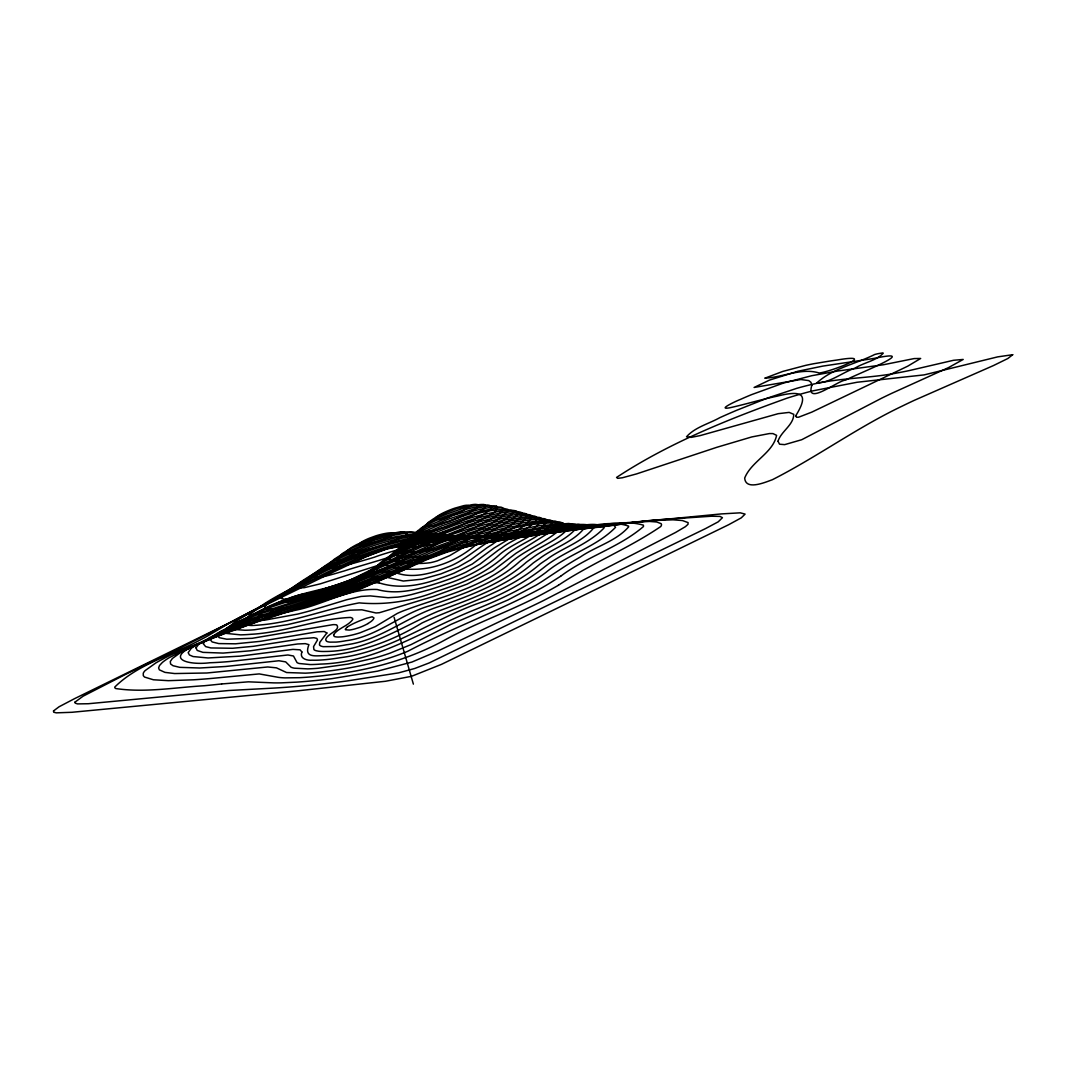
<?xml version="1.0" encoding="UTF-8"?>
<svg xmlns="http://www.w3.org/2000/svg" width="1066" height="1066" viewBox="0 0 1066 1066"><rect width="100%" height="100%" fill="white"/><g stroke="black" fill="none" stroke-linecap="round" stroke-linejoin="round"><path stroke-width="1.5" d="M329.527 596.4L337.296 595.641M329.554 596.334L343.065 589.458L371.208 579.251M346.876 627.368L345.331 629.193A16.63 2.971 -16.1 0 0 345.611 629.779L349.208 630.073A9.474 1.692 -16.1 0 0 351.434 629.726A9.328 1.666 -16.1 0 0 354.978 628.887L359.095 627.607A13.698 2.452 -16.1 0 0 360.748 626.995L362.707 626.195A23.719 4.237 -16.1 0 0 367.983 623.543M474.61 509.441C477.088 508.602 480.646 503.885 475.596 504.378A13.338 2.385 -16.1 0 0 473.051 504.564A13.552 2.425 -16.1 0 0 471.039 504.871L458.393 508.189A28.969 5.183 -16.1 0 0 455.089 509.295L447.04 512.346A49.502 8.848 -16.1 0 0 438.659 516.091A54.886 9.807 -16.1 0 0 433.342 518.902L427.719 522.806L426.64 525.192M560.636 576.24L549.256 583.462A274.455 49.076 -16.1 0 1 541.581 587.992C498.062 611.391 451.424 628.287 407.705 651.313A61.428 10.98 -16.1 0 1 399.803 654.417C372.78 664.411 344.211 669.701 315.603 672.473A161.139 28.809 -16.1 0 1 305.302 673.166L286.567 672.539L276.427 667.836L267.726 666.97L206.871 672.992L174.664 673.552L164.964 672.38L159.354 669.834L158.607 667.929L159.514 665.504L162.298 662.532A77.445 13.845 -16.1 0 1 169.427 657.562L182.952 650.633L209.949 639.347M560.796 576.133C586.5 556.719 619.279 547.391 643.491 526.511L643.424 525.178C619.146 518.049 591.99 528.509 567.032 530.148A627.354 112.17 -16.1 0 0 554.693 532.094L492.639 541.648L485.483 541.222L476.475 537.85L466.215 536.225A179.808 32.153 -16.1 0 0 456.195 535.852L447.573 536.038A205.991 36.83 -16.1 0 0 434.795 536.851C392.235 539.223 352.007 555.239 315.056 575.693C293.456 588.632 269.018 597.853 249.99 614.616A105.201 18.815 -16.1 0 0 248.871 616.055L245.873 622.357L240.676 626.302L194.305 645.836L180.101 652.872L172.386 658.482L170.28 661.546L170.587 663.985L173.038 665.73L179.808 667.343L199.728 668.009L225.459 666.49L278.932 660.76L285.688 661.879L291.031 667.196A84.534 15.111 -16.1 0 0 294.363 668.182L307.594 668.875A127.32 22.759 -16.1 0 0 318.014 668.275L348.169 664.091L374.299 658.095A46.571 8.328 -16.1 0 0 389.983 653.178L411.103 644.584L451.038 624.37L508.096 599.905L535.678 585.381A253.641 45.345 -16.1 0 0 542.594 581.103L566.246 565.446A342.946 61.322 -16.1 0 1 580.357 556.985C595.814 546.378 616.255 541.155 628.647 526.857L628.527 526.071C607.473 518.915 582.902 529.162 561.036 530.095A388.61 69.49 -16.1 0 0 543.473 532.907L475.929 544.699L468.694 544.499L467.334 543.327L466.335 539.889A110.664 19.788 -16.1 0 0 465.122 538.53A101.603 18.162 -16.1 0 0 463.27 537.477L460.752 536.638A121.244 21.68 -16.1 0 0 455.875 535.745L440.271 535.372A159.447 28.515 -16.1 0 0 430.771 535.918C370.355 540.195 315.603 570.936 266.7 604.475C258.851 612.39 278.826 608.899 274.215 613.883C253.895 624.236 231.788 630.446 210.708 639.067M368.036 623.53L370.968 621.558A47.57 8.501 -16.1 0 0 373.486 619A43.226 7.728 -16.1 0 0 373.939 617.907L372.221 616.774L366.664 618.213A26.823 4.797 -16.1 0 0 361.627 620.066A38.403 6.862 -16.1 0 0 350.128 625.316A30.234 5.41 -16.1 0 0 346.863 627.368M558.397 585.274C591.177 563.421 628.327 548.617 660.72 526.551A46.464 8.315 -16.1 0 0 661.053 523.633L656.683 521.98L649.594 521.447L627.488 522.58L511.773 538.517L466.828 536.238A269.352 48.157 -16.1 0 0 455.129 536.624A282.144 50.448 -16.1 0 0 442.377 537.464C366.211 541.075 299.839 584.008 235.852 621.198A208.163 37.217 -16.1 0 0 233.108 623.33C213.187 641.292 185.471 646.209 162.565 659.228A105.494 18.868 -16.1 0 0 155.876 662.905L145.083 670.634A71.009 12.699 -16.1 0 0 143.257 673.299L143.297 675.657L144.496 677.043L153.397 679.775L168.361 680.668L193.346 679.815A404.494 72.328 -16.1 0 0 213.546 678.243L259.211 673.912L278.319 677.336A122.763 21.946 -16.1 0 0 284.995 677.883L299.599 677.683A214.213 38.296 -16.1 0 0 309.606 677.017L320.16 676.017A208.243 37.23 -16.1 0 0 331.872 674.591C371.981 669.781 411.503 658.695 446.867 638.88C479.58 621.345 514.998 609.446 547.471 591.377A338.881 60.589 -16.1 0 0 558.397 585.274M456.501 513.785C451.304 515.038 438.153 522.846 435.461 517.876A25.824 4.624 -16.1 0 1 436.26 517.077M371.474 579.171L382.907 576.906L381.561 578.611A30.354 5.423 -16.1 0 1 378.816 580.224L375.339 581.996A57.444 10.274 -16.1 0 1 366.118 586.06A55.059 9.847 -16.1 0 1 363.16 587.259A56.378 10.074 -16.1 0 1 358.269 589.098L338.575 595.321M438.326 529.442L452.57 524.739L468.041 517.956A91.25 16.31 -16.1 0 0 474.463 514.651L477.155 513.132A70.742 12.645 -16.1 0 0 480.819 510.854C484.31 509.721 488.441 503.565 481.752 504.485A17.709 3.171 -16.1 0 0 476.689 505.017L462.684 508.442L446.081 514.345A58.817 10.513 -16.1 0 0 439.232 517.29L435.794 518.902A69.263 12.379 -16.1 0 0 429.571 522.113L420.724 528.456A39.469 7.062 -16.1 0 0 420.177 529.362L420.657 531.015L423.389 531.694M221.608 683.959L248.418 681.827L273.336 682.866A201.954 36.111 -16.1 0 0 281.317 682.853L296.828 682.133A312.045 55.792 -16.1 0 0 306.901 681.347L317.242 680.361A302.797 54.139 -16.1 0 0 332.139 678.616L377.617 671.14L411.916 662.053L437.433 651.233L529.949 607.114A452.943 80.989 -16.1 0 0 543.194 600.704L675.617 532.44L685.438 526.644L687.996 524.325L688.09 522.606L682.413 520.541L673.046 519.808L648.208 520.728L537.131 534.546L495.877 535.798A573.042 102.456 -16.1 0 0 484.417 536.051C448.586 537.89 411.996 539.329 377.604 550.496C329.794 568.111 285.568 594.002 240.276 617.054A448.24 80.15 -16.1 0 0 226.871 624.623L207.87 635.842A127.454 22.786 -16.1 0 1 200.674 639.707C172.186 655.284 137.994 663.998 114.755 687.077A36.91 6.596 -16.1 0 0 115.794 688.556C145.016 692.9 174.917 687.463 204.246 685.731A678.043 121.231 -16.1 0 0 221.608 683.959M416.153 552.001L416.993 551.975A81.616 14.591 -16.1 0 0 419.564 551.842L436.3 549.07L454.995 541.768A138.007 24.678 -16.1 0 0 457.66 540.515C474.583 531.028 494.771 524.778 508.149 510.547A41.694 7.449 -16.1 0 0 507.922 509.415L501.513 507.922A33.712 6.023 -16.1 0 0 494.411 508.509L480.926 511.094A43.693 7.808 -16.1 0 0 465.522 515.264L444.642 522.606L425.694 530.908A127.614 22.812 -16.1 0 0 414.567 536.624C408.171 539.636 388.744 551.482 407.665 551.922A107.146 19.161 -16.1 0 0 416.153 552.001M429.465 526.058L431.437 525.978A14.164 2.532 -16.1 0 0 436.514 525.178L448.893 521.594L463.83 515.384A67.105 11.992 -16.1 0 0 468.201 513.199L470.572 511.907A56.951 10.18 -16.1 0 0 474.623 509.441M379.163 582.889C399.657 589.431 421.257 585.367 441.058 577.972A51.395 9.194 -16.1 0 0 454.156 573.135L472.291 564.047L494.171 547.977L528.883 526.95L535.399 521.767L537.091 517.889A51.434 9.194 -16.1 0 0 534.359 516.091L528.283 515.451A60.655 10.847 -16.1 0 0 519.528 515.904L501.793 518.649A70.503 12.605 -16.1 0 0 489.84 521.234L477.421 524.405A64.879 11.606 -16.1 0 0 460.925 529.349L421.043 545.086L346.21 582.049A15.444 2.758 -16.1 0 1 341.426 583.795C316.935 591.39 290.165 594.455 268.112 607.78L268.725 608.899L271.284 609.339L282.85 608.246A33.153 5.93 -16.1 0 0 290.725 606.634C318.761 601.517 343.159 583.102 372.274 582.889A64.826 11.593 -16.1 0 1 379.176 582.889M395.513 572.615C410.876 578.398 427.573 574.467 442.51 569.044A31.18 5.57 -16.1 0 0 447.254 567.245C464.643 560.969 477.648 547.231 493.944 538.916C504.205 530.921 522.5 527.204 527.204 514.745A48.463 8.661 -16.1 0 0 524.619 513.372L521.501 512.946A51.141 9.141 -16.1 0 0 515.011 512.999L494.624 516.077A59.536 10.647 -16.1 0 0 457.434 526.271L432.116 536.078L404.827 548.95A268.712 48.05 -16.1 0 0 395.459 553.867C383.693 559.17 362.667 572.535 388.61 571.576A156.729 28.022 -16.1 0 1 395.499 572.615M281.664 598.546L284.022 599.145A20.587 3.678 -16.1 0 0 290.712 598.652L311.485 593.362L385.386 568.218A118.353 21.16 -16.1 0 1 396.832 564.847A124.682 22.293 -16.1 0 1 407.399 561.929L409.477 561.382A102.083 18.255 -16.1 0 1 413.728 560.276L425.587 558.091L412.675 565.526A302.837 54.153 -16.1 0 1 403.294 570.23L362.613 588.086A89.451 15.99 -16.1 0 1 349.168 592.909L295.588 609.419A177.143 31.674 -16.1 0 0 285.022 612.723C255.733 622.411 226.179 631.552 197.943 644.037C163.218 658.388 187.136 665.557 209.962 662.746A242.528 43.36 -16.1 0 0 229.55 661.52L287.913 654.977L293.483 656.003L297.041 662.599A76.379 13.658 -16.1 0 0 299.173 663.492L310.166 664.558A103.589 18.522 -16.1 0 0 320.453 664.091C376.031 662.546 422.496 630.925 472.238 610.778A285.954 51.128 -16.1 0 0 483.711 606.048C505.564 596.987 527.017 586.5 546.045 572.322C567.205 554.573 596.534 546.925 615.535 527.324L614.256 525.605A52.9 9.461 -16.1 0 0 610.298 524.645L596.227 524.818L571.309 527.497A308.754 55.205 -16.1 0 0 559.663 529.096A276.52 49.436 -16.1 0 0 549.443 530.641A293.843 52.54 -16.1 0 0 529.535 533.986L518.223 536.051A243.075 43.466 -16.1 0 0 501.686 539.329L439.392 552.455L452.437 542.354A62.281 11.14 -16.1 0 0 453.889 540.129C451.744 531.414 436.94 535.705 430.211 534.759C404.774 536.131 379.669 542.274 356.271 552.308C330.22 564.94 301.865 577.399 281.171 597.64L281.571 598.466M496.49 506.337C499.168 513.013 484.883 516.704 480.38 520.488A157.462 28.156 -16.1 0 1 468.52 526.457C452.65 533.946 436.034 541.182 418.258 542.048A43.066 7.702 -16.1 0 1 414.381 542.008A43.573 7.795 -16.1 0 1 412.089 541.701A42.307 7.569 -16.1 0 1 409.557 540.489C409.504 534.506 418.152 532.267 422.243 529.096A96.66 17.283 -16.1 0 1 430.504 524.858L453.303 515.304L476.475 508.322A28.062 5.024 -16.1 0 1 496.783 506.243M394.087 617.281L413.381 684.132M456.448 513.785A37.257 6.662 -16.1 0 0 467.121 508.109L468.254 507.163A22.146 3.958 -16.1 0 0 468.787 506.523L468.667 505.484L467.254 505.231A8.315 1.492 -16.1 0 0 465.256 505.391A8.568 1.532 -16.1 0 0 463.777 505.644L454.796 508.162A21.733 3.891 -16.1 0 0 452.557 508.948L451.145 509.481A33.059 5.916 -16.1 0 0 436.407 517.05M429.385 526.098A20.187 3.611 -16.1 0 1 426.693 525.178M438.299 529.496A19.788 3.544 -16.1 0 1 423.535 531.641M338.402 557.678A129.732 23.199 -16.1 0 1 342.679 555.399L360.455 547.138L378.563 540.649A35.698 6.383 -16.1 0 1 388.717 537.85L417.552 533.28A82.775 14.804 -16.1 0 1 423.455 533.107C426.786 532.84 438.353 533.386 433.076 538.823A35.671 6.383 -16.1 0 1 429.691 541.222C402.562 554.933 372.607 561.795 343.785 571.083C338.988 572.242 302.024 584.888 319.24 570.23A192.613 34.445 -16.1 0 1 321.292 568.604L324.091 566.526A146.002 26.104 -16.1 0 1 338.362 557.678M542.141 519.422C533.453 533.333 514.465 538.05 501.593 547.991A173.678 31.061 -16.1 0 0 498.182 550.269L479.873 564.247L466.095 572.109A55.179 9.861 -16.1 0 1 457.674 575.853L452.45 577.932A61.188 10.94 -16.1 0 1 441.137 581.983C420.697 588.698 398.591 595.521 377.177 589.498C348.435 588.179 322.838 605.075 295.202 610.312A53.18 9.514 -16.1 0 1 283.503 612.897L273.416 614.562A52.367 9.367 -16.1 0 1 263.702 615.362L258.985 615.109L256.24 613.576C277.573 598.586 306.075 595.694 330.5 586.833A64.546 11.539 -16.1 0 0 337.642 584.581C379.496 570.123 417.006 545.352 459.339 531.987A67.491 12.072 -16.1 0 1 477.222 526.564L495.144 522.073A76.246 13.631 -16.1 0 1 507.909 519.475L526.537 516.957L539.329 517.41A52.381 9.367 -16.1 0 1 542.141 519.422M336.629 559.09L338.255 560.516A16.336 2.918 -16.1 0 0 341.013 560.556L367.317 554.693A79.937 14.298 -16.1 0 0 387.731 548.377L404.667 542.034L414.714 536.851A27.37 4.89 -16.1 0 0 416.793 534.759L416.886 533.826C408.385 529.429 397.485 533.613 388.424 534.759A28.156 5.037 -16.1 0 0 374.686 538.583L351.287 548.35A76.859 13.738 -16.1 0 0 347.449 550.429A74.886 13.392 -16.1 0 0 345.264 551.722A79.324 14.178 -16.1 0 0 342.119 553.734L336.629 559.09M777.993 441.271L779.566 444.216L784.669 444.629L801.712 439.725L881.462 398.284A314.963 56.311 -16.1 0 1 891.802 393.301L948.487 367.623L963.198 359.442L953.537 360.281L909.191 370.595A98.698 17.642 -16.1 0 1 897.838 372.834C869.403 378.483 840.075 377.71 811.826 384.466A52.047 9.301 -16.1 0 0 796.688 388.357L767.453 398.084L736.713 410.277A233.401 41.734 -16.1 0 0 719.79 417.685C708.85 423.788 694.899 427.266 686.531 436.767L691.128 437.38L700.189 435.594L778.18 413.688L789.16 412.395L793.77 414.328C793.584 425.201 781.085 431.25 777.993 441.271M795.756 415.74L796.502 417.232L798.634 417.206L811.826 412.116L907.712 366.184L920.664 358.469L914.135 358.576L883.381 364.759L837.49 371.048L811.692 375.725L783.283 383.12L751.503 394.66A120.365 21.52 -16.1 0 0 740.337 399.444C737.299 400.523 716.086 410.277 729.637 407.812C745.494 404.32 761.057 399.537 776.954 396.206C801.725 389.996 809.64 393.421 795.756 415.74M811.826 385.306C805.083 406.906 838.955 379.669 845.605 380.176C851.014 376.431 924.235 347.982 875.706 358.096A179.794 32.153 -16.1 0 1 868.63 359.269L822.805 366.104L797.981 371.235L769.559 380.082L754.088 387.464L800.846 379.523L808.774 380.602L810.946 382.334L811.826 385.306M196.011 647.861L197.223 650.447L202.913 652.365L223.114 653.085L250.337 650.793L297.507 643.984L305.289 643.637L308.927 644.663C303.33 658.868 316.402 655.497 326.596 655.563C360.561 652.619 393.101 640.639 422.083 622.957C461.951 604.289 506.297 593.269 540.289 563.861A286.248 51.181 -16.1 0 1 546.591 559.597C561.582 548.111 582.436 542.514 593.975 527.497L593.735 526.764C584.275 522.087 572.602 525.911 562.395 526.058A191.92 34.312 -16.1 0 0 550.895 527.457L538.423 529.296A187.19 33.472 -16.1 0 0 524.632 531.641C470.652 539.663 420.231 560.663 370.928 583.062A109.318 19.548 -16.1 0 1 357.856 588.046L228.404 630.046L203.833 640.773L198.742 644.184L196.011 647.861M301.905 651.979C299.133 658.561 307.035 660.72 312.191 660.187A86.772 15.51 -16.1 0 0 320.4 660.054L323.504 659.841A81.522 14.578 -16.1 0 0 339.761 657.775C393.061 651.086 435.981 616.694 486.203 600.624C506.963 592.043 526.724 581.01 544.393 567.085C562.821 552.161 587.646 545.166 603.969 528.043L603.916 527.097C593.962 521.141 580.29 526.95 569.297 526.564A234.893 42 -16.1 0 0 551.215 528.936L495.21 539.289L447.2 552.068L427.879 559.197L381.521 579.784L354.245 590.444L255.667 621.691L221.808 633.497L197.703 644.051L191.307 648.248L188.176 652.659L189.415 654.977L193.066 656.549L208.03 657.962L240.023 656.15L292.897 649.381L300.079 649.82L301.905 651.979M407.065 533.44L407.052 533.706A22.932 4.104 -16.1 0 1 405.213 535.732L388.37 543.354A50.595 9.048 -16.1 0 1 372.5 548.47L350.008 553.374A15.204 2.718 -16.1 0 1 347.796 553.294C344.118 552.281 349.661 548.697 350.98 547.897A53.593 9.581 -16.1 0 1 357.083 544.42L377.511 536.251L399.577 531.961A35.005 6.263 -16.1 0 1 403.548 531.974L407.065 533.44M365.638 573.868L365.545 575.014L368.516 576.24L387.211 577.399L403.308 581.037L422.003 579.198L440.884 573.908L458.313 566.925L470.599 559.877L486.842 547.911A174.957 31.287 -16.1 0 1 492.532 544.26C504.738 534.572 524.965 530.375 532.134 516.317A50.142 8.968 -16.1 0 0 529.469 514.731L523.926 514.158A55.579 9.94 -16.1 0 0 515.984 514.558L499.821 517.037A65.319 11.673 -16.1 0 0 488.934 519.382A63.387 11.326 -16.1 0 0 477.608 522.247A62.241 11.126 -16.1 0 0 458.82 527.923C426.653 540.235 393.354 553.214 365.638 573.868M443.789 537.237L443.696 538.263A45.785 8.182 -16.1 0 1 442.67 539.889L439.352 542.567A43.16 7.715 -16.1 0 1 429.478 547.751L406.719 556.239L320.266 583.848L304.17 587.712L299.346 587.752L298.547 586.207C316.522 568.618 340.241 557.571 363.2 547.751C381.268 540.689 400.283 535.905 419.631 534.293C427.293 534.639 437.82 531.361 443.789 537.237M585.194 526.937C574.374 541.954 553.774 547.538 539.169 558.877A265.927 47.544 -16.1 0 0 533.08 563.101C505.937 586.686 471.572 598.746 438.392 611.138C401.562 626.621 367.304 651.313 325.543 651.459A61.775 11.046 -16.1 0 1 318.694 651.233L316.242 650.753A57.404 10.26 -16.1 0 1 313.91 649.58L313.551 646.622L317.521 639.933L316.842 638.414L313.91 637.721L302.091 638.667L253.441 646.302L232.575 648.275L210.855 647.941L205.658 646.609L203.313 643.771L204.899 641.026L209.709 637.508L228.324 629.033L256.4 619.173L356.404 587.259L446.174 550.056A78.657 14.058 -16.1 0 1 458.1 546.072L499.794 534.865L547.098 526.377A158.554 28.356 -16.1 0 1 558.717 525.072L578.025 524.272L583.755 525.378L585.194 526.937M74.966 702.148L75.166 703.12L77.538 703.906L88.291 703.733L228.857 690.502L271.244 688.223A453.929 81.163 -16.1 0 0 280.425 687.677A527.923 94.394 -16.1 0 0 290.325 686.97A543.34 97.153 -16.1 0 0 303.85 685.824L307.274 685.505A517.583 92.542 -16.1 0 0 325.037 683.666A470.266 84.081 -16.1 0 0 346.89 680.987L398.511 672.886L414.794 668.462L429.172 662.945L705.505 528.603L718.231 521.82L722.442 517.69L719.963 516.397L711.488 516.224L656.536 519.915A646.236 115.554 -16.1 0 0 634.883 522.06C552.641 536.185 468.014 531.468 386.358 548.75C301.984 579.704 225.352 628.407 143.63 665.464A789.173 141.112 -16.1 0 0 124.336 675.018L83.028 696.231L74.966 702.148M326.876 632.991L319.773 642.332L319.44 644.903A51.195 9.154 -16.1 0 0 323.318 646.676L335.204 646.529A44.306 7.928 -16.1 0 0 346.343 644.783C381.468 640.266 408.318 615.242 441.697 605.715C471.505 594.921 502.166 583.702 526.231 562.328A245.74 43.933 -16.1 0 1 532.147 558.104C546.618 546.991 565.939 541.195 577.466 526.897L575.467 524.459L568.618 523.486L539.489 525.725L499.394 533.093L460.325 543.647A83.188 14.871 -16.1 0 0 444.602 548.99L365.798 582.303A118.073 21.107 -16.1 0 1 351.1 587.739L236.945 624.636L217.731 632.964L212.041 636.828L210.415 639.853L212.147 641.945L218.783 643.584L235.493 643.811L260.344 641.332L317.055 631.818L324.224 631.525L326.876 632.991M817.062 382.721C829.268 383.307 842.966 372.127 855.159 368.05C863.58 362.733 877.171 360.348 883.288 353.139A6.116 1.093 -16.1 0 0 881.942 353.059L878.317 353.632A13.125 2.345 -16.1 0 0 874.666 354.512C855.732 364.026 832.799 368.303 817.062 382.721M503.085 508.828C498.528 516.85 488.175 519.808 480.686 524.645A232.681 41.601 -16.1 0 1 465.176 532.374L462.897 533.453A140.299 25.091 -16.1 0 1 458.074 535.692L434.861 544.286L414.794 547.058A64.919 11.606 -16.1 0 1 411.263 547.005L405.573 545.925A47.93 8.568 -16.1 0 1 404.241 543.953L407.998 539.396L417.725 533.2A111.29 19.894 -16.1 0 1 427.413 528.19L447.853 519.329L471.612 511.48A37.71 6.742 -16.1 0 1 482.485 508.828L489.907 507.469A29.621 5.29 -16.1 0 1 496.49 506.843L500.967 507.163A35.658 6.369 -16.1 0 1 502.965 508.375L503.085 508.828M394.193 552.681L394.38 554.307L396.006 555.453L407.345 557.052A323.278 57.804 -16.1 0 0 412.902 557.278L431.344 556.199L447.027 550.842L500.047 522.5L510.667 515.198L512.759 512.773L512.893 510.801C489.361 506.004 464.616 518.422 442.257 525.618C425.92 533.48 406.719 539.103 394.193 552.681M547.298 520.928C536.278 536.491 514.891 541.781 500.22 554.04C484.324 568.498 464.909 578.238 444.549 584.794A73.661 13.165 -16.1 0 1 430.184 589.471L411.529 594.562A35.218 6.303 -16.1 0 1 397.831 597.107L388.064 597.706L370.248 595.894L361.121 596.427L346.796 599.705L310.193 610.818A71.089 12.712 -16.1 0 1 297.494 614.123L264.941 620.106A67.464 12.059 -16.1 0 1 258.199 620.559L249.884 620.132L247.272 618.973L247.139 617.734C274.722 600.491 308.727 596.294 339.095 584.954A71.235 12.739 -16.1 0 0 350.874 580.717L432.476 544.166L462.457 533.067A69.783 12.472 -16.1 0 1 476.995 528.709L496.41 523.846A82.522 14.751 -16.1 0 1 510.214 521.034L522.62 519.075A73.154 13.085 -16.1 0 1 533.919 518.063L544.406 518.702A52.967 9.474 -16.1 0 1 547.298 520.928M1012.7 354.712L1007.876 358.496L993.405 365.585L914.148 400.403A258.025 46.131 -16.1 0 0 902.476 405.973C857.357 427.386 816.822 457.141 772.397 479.7C765.068 482.338 745.614 490.813 744.681 478.074C751.317 461.325 773.023 453.037 776.594 435.354L772.957 433.582L769.425 433.556L751.77 436.94L716.898 447.28L636.535 473.917L622.371 477.768L617.694 478.341L616.548 477.435C668.848 443.03 728.451 419.138 787.374 398.058A76.992 13.765 -16.1 0 1 812.998 390.822L857.157 382.241L924.182 374.886L997.629 356.883L1012.7 354.712M239.064 622.131L239.357 623.677L241.422 624.703L251.203 625.502A82.655 14.777 -16.1 0 0 259.438 625.022C293.643 622.344 325.69 608.979 359.189 602.876C385.506 605.275 411.623 601.184 436.394 591.497A89.731 16.043 -16.1 0 0 448.759 587.259C469.933 580.33 489.854 569.777 506.43 554.813C520.821 542.834 541.408 537.437 552.641 522.393A53.207 9.514 -16.1 0 0 549.67 519.942L538.157 519.329A80.936 14.471 -16.1 0 0 525.884 520.461L517.197 521.754A89.717 16.043 -16.1 0 0 502.712 524.499L476.742 530.855A72.008 12.872 -16.1 0 0 461.125 535.558C423.975 547.231 390.196 567.085 353.872 580.85C316.389 596.44 273.749 601.024 239.064 622.131M358.549 544.619L359.242 545.419A11.06 1.972 -16.1 0 0 361.334 545.512L377.391 541.808A26.81 4.797 -16.1 0 0 383.24 539.822L394.14 534.372A15.47 2.772 -16.1 0 0 394.14 533.187L390.436 532.813A15.91 2.852 -16.1 0 0 375.925 535.812L369.382 538.197A26.597 4.757 -16.1 0 0 360.148 542.967L358.549 544.619M765.082 378.11C782.604 377.471 801.365 367.424 819.234 373.02C830.641 371.728 880.423 352.633 836.93 360.041A235.559 42.12 -16.1 0 0 829.361 361.134L813.824 363.706A72.621 12.979 -16.1 0 0 805.669 365.371L782.79 371.421L765.082 378.11M522.753 514.305C512.679 527.817 494.064 532.707 480.42 542.261A232.575 41.587 -16.1 0 0 475.036 545.552C448.466 567.485 415.58 575.68 382.854 563.954L382.867 561.769L387.331 557.518L403.881 547.631A207.564 37.11 -16.1 0 1 413.115 542.874L434.062 533.173L455.182 524.938A55.858 9.994 -16.1 0 1 465.775 521.447A57.031 10.194 -16.1 0 1 484.137 516.397L501.273 512.879L513.239 511.6A47.117 8.421 -16.1 0 1 518.449 511.787A46.304 8.275 -16.1 0 1 521.674 512.706L522.753 514.305M414.501 534.412L416.233 536.571A33.419 5.97 -16.1 0 0 418.671 536.958A30.834 5.517 -16.1 0 0 421.803 536.958L433.169 535.279A19.428 3.478 -16.1 0 0 437.327 534.253L452.93 528.989L470.373 521.247A119.032 21.28 -16.1 0 0 477.568 517.556C480.526 516.011 499.061 506.723 487.842 505.031A21.906 3.918 -16.1 0 0 481.419 505.617L464.763 509.601L445.108 516.53A64.986 11.619 -16.1 0 0 441.67 517.956L433.795 521.501A82.562 14.764 -16.1 0 0 425.134 525.964L417.592 530.815L414.501 534.412M388.797 557.145L388.917 559.037C401.962 562.795 416.819 564.647 430.557 562.648A12.192 2.185 -16.1 0 0 437.62 560.756L449.705 555.613L469.346 544.02A337.735 60.389 -16.1 0 1 475.956 540.209L512.639 518.942L517.516 514.332L517.916 512.546L516.664 511.24A43.599 7.795 -16.1 0 0 510.734 510.321L498.542 511.453L483.618 514.465A52.98 9.474 -16.1 0 0 467.561 518.796A52.314 9.354 -16.1 0 0 457.58 521.994L440.071 528.576L418.325 538.37A172.745 30.887 -16.1 0 0 408.878 543.194L393.914 552.121L388.797 557.145M333.591 634.656L334.164 636.349A28.702 5.13 -16.1 0 0 336.989 637.002A27.649 4.944 -16.1 0 0 338.468 637.042L342.159 636.815A22.626 4.051 -16.1 0 0 349.182 635.669L351.913 635.07A20.334 3.638 -16.1 0 0 359.882 632.858L375.219 626.661L397.138 613.523A31.021 5.543 -16.1 0 1 402.855 611.031C438.046 597.626 476.542 589.605 506.83 566.059C523.646 549.443 548.35 542.714 564.087 525.338L563.314 523.193L559.61 521.94L545.939 521.794A101.457 18.135 -16.1 0 0 532.534 523.166L505.897 527.817L476.036 535.105A76.166 13.618 -16.1 0 0 458.167 540.569L441.097 546.645A97.899 17.509 -16.1 0 0 436.034 548.617L354.165 583.662L257.639 614.696L237.305 622.411L227.111 627.754A33.912 6.063 -16.1 0 0 224.939 629.779L224.5 631.925L226.405 633.417L240.503 634.856A113.449 20.281 -16.1 0 0 250.75 634.31C284.542 632.564 316.749 618.84 350.368 617.441A36.097 6.449 -16.1 0 1 352.739 618.76L352.806 619.399C348.062 626.168 338.415 627.861 333.591 634.656M570.537 525.658C559.703 540.435 539.716 545.952 525.445 557.291A225.552 40.335 -16.1 0 0 519.648 561.542C494.731 583.981 462.138 594.308 431.157 605.368C401.109 613.376 377.604 636.788 346.117 640.706A34.059 6.09 -16.1 0 1 336.136 642.092L330.007 642.132A41.054 7.342 -16.1 0 1 326.462 641.172L325.69 639.747C326.476 633.897 341.24 630.339 336.723 624.929A26.21 4.69 -16.1 0 0 333.058 624.636L252.189 638.307L226.765 639.214L219.276 637.695L217.411 635.829L218.383 633.364L221.235 631.005L239.21 622.637L359.389 583.222L438.246 549.603A89.224 15.95 -16.1 0 1 446.374 546.565L457.807 542.621A78.045 13.951 -16.1 0 1 475.276 537.277C505.777 530.815 539.183 518.449 570.177 524.685L570.537 525.658M53.5 710.955L53.753 712.235L56.285 712.848L71.902 712.288L299.666 690.608L385.586 681.254L411.489 676.324L441.497 664.358L572.495 600.771L728.691 524.699L741.243 517.863L745.107 514.105L740.284 512.826L721.495 513.905L449.532 540.076L407.598 544.806L386.678 549.07L366.398 556.572L327.155 574.987L74.42 698.723L59.043 706.785L53.5 710.955M311.299 593.402L302.024 598.039A20.107 3.598 -16.1 0 1 297.867 599.385C290.165 602.49 275.308 603.676 291.937 597.386A19.921 3.558 -16.1 0 1 301.878 594.362L310.512 592.989A7.435 1.333 -16.1 0 1 311.299 593.402M558.224 523.792L556.772 526.537L550.842 531.561L515.984 553.307L492.652 571.016L467.015 584.168L433.089 596.56L379.363 612.723L375.992 612.977L361.867 609.805L350.607 610.152A26.463 4.73 -16.1 0 0 343.945 611.298L287.7 624.596L254.481 629.766A97.712 17.469 -16.1 0 1 244.887 630.246L235.453 629.566L232.481 628.514L231.482 626.848L235.586 622.824L252.082 615.428L354.738 581.956L430.944 548.777L459.713 538.063A74.114 13.258 -16.1 0 1 476.435 532.987L504.311 526.164A98.125 17.549 -16.1 0 1 519.848 523.233L542.487 520.554L555.159 521.114A53.1 9.487 -16.1 0 1 558.224 523.792M425.894 535.385C412.022 547.817 391.568 550.669 374.419 557.198A141.618 25.317 -16.1 0 1 360.828 561.209L358.189 561.955A122.403 21.893 -16.1 0 1 351.154 563.901L331.753 568.178A15.097 2.705 -16.1 0 1 328.088 568.218L326.809 567.685A37.47 6.702 -16.1 0 1 326.956 565.953L334.098 559.384A105.467 18.855 -16.1 0 1 345.464 552.601L374.646 540.195A32.939 5.89 -16.1 0 1 392.435 535.372C403.108 534.119 415.833 529.522 425.827 534.666L425.894 535.385"/></g></svg>
